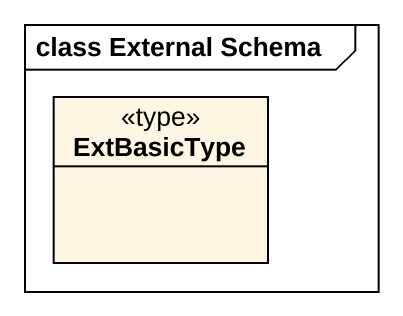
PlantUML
@startuml
mainframe class External Schema
hide circle
hide empty members
class ExtBasicType <<type>>
@enduml
